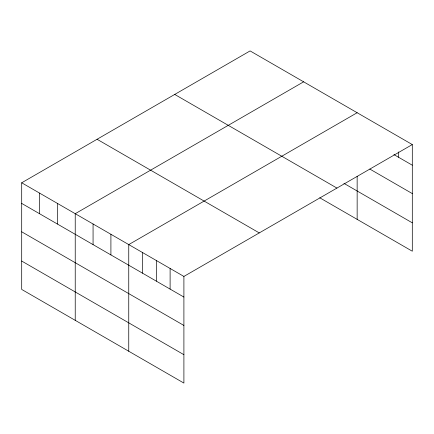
<?xml version="1.0" encoding="UTF-8"?>
<svg xmlns="http://www.w3.org/2000/svg" width="434" height="434" viewBox="0 0 434 434"><rect width="100%" height="100%" fill="white"/><g stroke="black" fill="none" stroke-linecap="round" stroke-linejoin="round"><path stroke-width="0.65" d="M412.3 144.565L183.902 276.431L183.902 383.081L21.7 289.435L21.7 182.785L250.098 50.919L412.3 144.565L412.3 251.215L319.739 197.774M303.626 81.825L75.228 213.691L75.228 320.335M357.149 112.726L128.752 244.592L128.752 351.242M393.915 154.585L412.3 165.197M369.79 169.043L412.3 193.586M343.912 183.349L412.3 222.832M174.728 94.438L336.93 188.079M97.07 139.271L259.272 232.917M21.7 182.785L183.902 276.431M21.7 203.416L183.902 297.062M21.7 231.805L183.902 325.451M21.7 261.051L183.902 354.692M398.515 151.916L398.515 157.238M357.149 176.367L357.149 219.376M170.112 268.472L170.112 289.104M156.327 260.514L156.327 281.145M142.542 252.55L142.542 273.187M110.909 234.289L110.909 254.921M93.066 223.987L93.066 244.624M57.386 203.389L57.386 224.02M39.543 193.087L39.543 213.718"/></g></svg>
